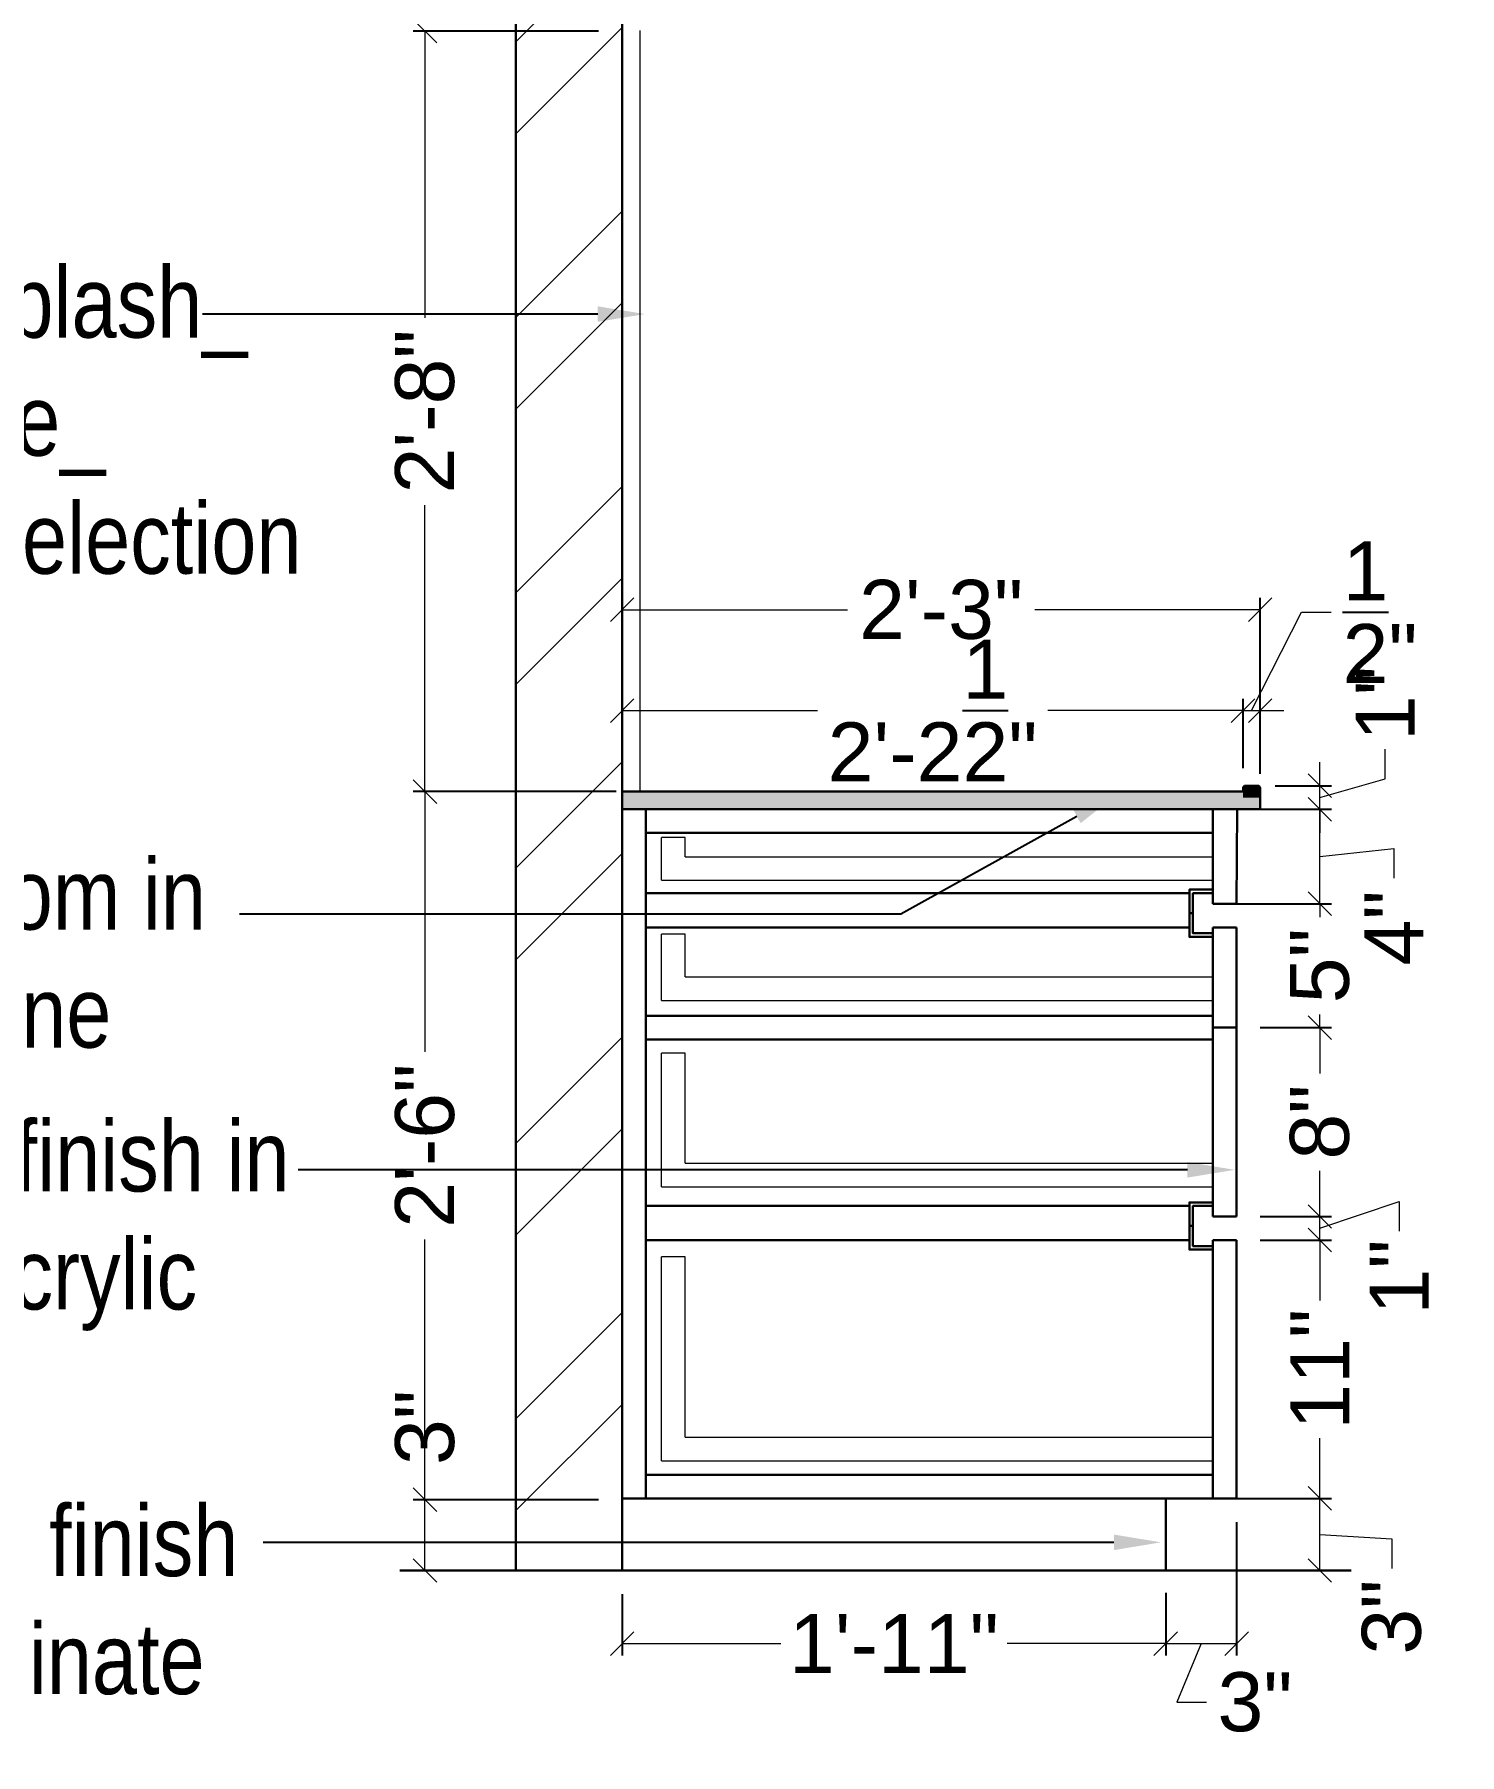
# Model space of a CAD drawing. Header units: millimetres. Extents: x 56222 to 3066687, y -650199 to -121287.
# Drawn here: x 133398.1 to 133458.5, y -184692.1 to -184619.3 of the extents above; entities that cross this region are included whole.
import ezdxf
from ezdxf import colors
from ezdxf.entities.mleader import LeaderData, LeaderLine
from ezdxf.math import Vec2, Vec3

# ---------------------------------------------------------------- set-up
doc = ezdxf.new("R2010")
doc.units = ezdxf.units.MM
doc.header["$MEASUREMENT"] = 0
doc.header["$PDMODE"] = 35
doc.linetypes.add('DASHED', pattern=[0.75, 0.5, -0.25])
doc.layers.get('Defpoints').update_dxf_attribs({"color": 220})
for name, color, linetype, lineweight in [('COLUMN', 1, 'Continuous', 30), ('dim05', 1, 'Continuous', 13), ('FURNITURE', 32, 'Continuous', 9), ('furniture dimensions', 1, 'DASHED', 0), ('hatch-wall', 8, 'Continuous', 9), ('Text', 7, 'Continuous', 15), ('wall', 7, 'Continuous', 30), ('XX~SLAB ( BEAM )~ ( DIM )', 7, 'Continuous', 9)]:
    doc.layers.add(name, color=color, linetype=linetype, lineweight=lineweight)
doc.styles.add('Arial', font='arial.ttf')
doc.styles.get("Standard").update_dxf_attribs({"font": 'arial.ttf', "height": 6})
doc.styles.add('style4', font='ARIALN.TTF')
doc.dimstyles.new('ISO-25', dxfattribs={"dimtxt": 2.5, "dimasz": 1, "dimexe": 0.5, "dimexo": 1, "dimtad": 0, "dimdec": 1, "dimlunit": 4, "dimtxsty": 'Standard', "dimblk": 'OBLIQUE', "dimcen": 2.5, "dimclrd": 1, "dimclre": 1, "dimclrt": 5, "dimadec": 0, "dimazin": 0, "dimtfac": 1, "dimtdec": 1, "dimtmove": 0, "dimatfit": 3, "dimfxl": 1, "dimlwd": -1, "dimarcsym": 0})

# ---------------------------------------------------------------- blocks, each defined once
blk = doc.blocks.new('_Oblique')
at = {"layer": 'wall', "color": 0, "lineweight": -2}
blk.add_line((-0.5, -0.5), (0.5, 0.5), dxfattribs=at)
blk = doc.blocks.new('*D226')
at = {"layer": 'Defpoints', "color": 0, "lineweight": 30, "transparency": 16777216}
for p in [(133414.631, -184681.336), (133422.989, -184681.336), (133422.989, -184684.336)]:
    blk.add_point(p, dxfattribs=at)
at = {"layer": 'dim05', "color": 1, "linetype": 'Continuous', "transparency": 16777216}
for p, q in [((133414.631, -184681.336), (133414.631, -184680.336)), ((133414.631, -184684.336), (133414.631, -184681.336))]:
    blk.add_line(p, q, dxfattribs=at)
at = {"layer": 'dim05', "color": 1, "linetype": 'Continuous', "lineweight": -2, "transparency": 16777216}
for p, q in [((133421.989, -184681.336), (133414.131, -184681.336)), ((133421.989, -184684.336), (133414.131, -184684.336))]:
    blk.add_line(p, q, dxfattribs=at)
at = {"layer": 'dim05', "color": 1, "transparency": 16777216}
for p, rotation in [((133414.631, -184681.336), 90), ((133414.631, -184684.336), 270)]:
    blk.add_blockref('_Oblique', p, dxfattribs=dict(at, rotation=rotation))
at = {"layer": 'dim05', "color": 5, "lineweight": 25, "transparency": 16777216, "insert": (133414.631, -184678.275), "char_height": 2.5, "attachment_point": 5, "rotation": 90, "style": 'Arial'}
blk.add_mtext('3"', dxfattribs=at)
blk = doc.blocks.new('*D227')
at = {"layer": 'Defpoints', "color": 0, "lineweight": 30, "transparency": 16777216}
for p in [(133414.631, -184651.336), (133422.989, -184651.336), (133422.989, -184681.336)]:
    blk.add_point(p, dxfattribs=at)
at = {"layer": 'dim05', "color": 1, "linetype": 'Continuous', "lineweight": -2, "transparency": 16777216}
for p, q in [((133421.989, -184651.336), (133414.131, -184651.336)), ((133421.989, -184681.336), (133414.131, -184681.336))]:
    blk.add_line(p, q, dxfattribs=at)
at = {"layer": 'dim05', "color": 1, "linetype": 'Continuous', "transparency": 16777216}
for p, q in [((133414.631, -184651.336), (133414.631, -184662.367)), ((133414.631, -184681.336), (133414.631, -184670.305))]:
    blk.add_line(p, q, dxfattribs=at)
at = {"layer": 'dim05', "color": 1, "transparency": 16777216}
for p, rotation in [((133414.631, -184651.336), 90), ((133414.631, -184681.336), 270)]:
    blk.add_blockref('_Oblique', p, dxfattribs=dict(at, rotation=rotation))
at = {"layer": 'dim05', "color": 5, "lineweight": 25, "transparency": 16777216, "insert": (133414.631, -184666.336), "char_height": 2.5, "attachment_point": 5, "rotation": 90, "style": 'Arial'}
blk.add_mtext('2\'-6"', dxfattribs=at)
blk = doc.blocks.new('*D228')
at = {"layer": 'Defpoints', "color": 0, "lineweight": 30, "transparency": 16777216}
for p in [(133414.631, -184619.117), (133422.989, -184619.117), (133423.739, -184651.336)]:
    blk.add_point(p, dxfattribs=at)
at = {"layer": 'dim05', "color": 1, "linetype": 'Continuous', "lineweight": -2, "transparency": 16777216}
for p, q in [((133421.989, -184619.117), (133414.131, -184619.117)), ((133422.739, -184651.336), (133414.131, -184651.336))]:
    blk.add_line(p, q, dxfattribs=at)
at = {"layer": 'dim05', "color": 1, "linetype": 'Continuous', "transparency": 16777216}
for p, q in [((133414.631, -184619.117), (133414.631, -184631.257)), ((133414.631, -184651.336), (133414.631, -184639.196))]:
    blk.add_line(p, q, dxfattribs=at)
at = {"layer": 'dim05', "color": 1, "transparency": 16777216}
for p, rotation in [((133414.631, -184619.117), 90), ((133414.631, -184651.336), 270)]:
    blk.add_blockref('_Oblique', p, dxfattribs=dict(at, rotation=rotation))
at = {"layer": 'dim05', "color": 5, "lineweight": 25, "transparency": 16777216, "insert": (133414.631, -184635.227), "char_height": 2.5, "attachment_point": 5, "rotation": 90, "style": 'Arial'}
blk.add_mtext('2\'-8"', dxfattribs=at)
blk = doc.blocks.new('*D230')
at = {"layer": 'Defpoints', "color": 0, "lineweight": 30, "transparency": 16777216}
for p in [(133446.03, -184681.282), (133452.559, -184681.282), (133446.03, -184684.336)]:
    blk.add_point(p, dxfattribs=at)
at = {"layer": 'dim05', "color": 1, "linetype": 'Continuous', "lineweight": -2, "transparency": 16777216}
for p, q in [((133447.03, -184681.282), (133453.059, -184681.282)), ((133447.03, -184684.336), (133453.059, -184684.336))]:
    blk.add_line(p, q, dxfattribs=at)
at = {"layer": 'dim05', "color": 1, "linetype": 'Continuous', "transparency": 16777216}
for p, q in [((133452.559, -184684.336), (133452.559, -184681.282)), ((133452.559, -184682.809), (133455.607, -184682.997)), ((133455.607, -184682.997), (133455.607, -184684.247))]:
    blk.add_line(p, q, dxfattribs=at)
at = {"layer": 'dim05', "color": 1, "transparency": 16777216}
for p, rotation in [((133452.559, -184681.282), 90), ((133452.559, -184684.336), 270)]:
    blk.add_blockref('_Oblique', p, dxfattribs=dict(at, rotation=rotation))
at = {"layer": 'dim05', "color": 5, "lineweight": 25, "transparency": 16777216, "insert": (133455.607, -184686.308), "char_height": 2.5, "attachment_point": 5, "rotation": 90, "style": 'Arial'}
blk.add_mtext('3"', dxfattribs=at)
blk = doc.blocks.new('*D231')
at = {"layer": 'Defpoints', "color": 0, "lineweight": 30, "transparency": 16777216}
for p in [(133449.03, -184670.336), (133452.559, -184670.336), (133449.03, -184681.282)]:
    blk.add_point(p, dxfattribs=at)
at = {"layer": 'dim05', "color": 1, "linetype": 'Continuous', "lineweight": -2, "transparency": 16777216}
for p, q in [((133450.03, -184670.336), (133453.059, -184670.336)), ((133450.03, -184681.282), (133453.059, -184681.282))]:
    blk.add_line(p, q, dxfattribs=at)
at = {"layer": 'dim05', "color": 1, "linetype": 'Continuous', "transparency": 16777216}
for p, q in [((133452.559, -184670.336), (133452.559, -184672.894)), ((133452.559, -184681.282), (133452.559, -184678.724))]:
    blk.add_line(p, q, dxfattribs=at)
at = {"layer": 'dim05', "color": 1, "transparency": 16777216}
for p, rotation in [((133452.559, -184670.336), 90), ((133452.559, -184681.282), 270)]:
    blk.add_blockref('_Oblique', p, dxfattribs=dict(at, rotation=rotation))
at = {"layer": 'dim05', "color": 5, "lineweight": 25, "transparency": 16777216, "insert": (133452.559, -184675.809), "char_height": 2.5, "attachment_point": 5, "rotation": 90, "style": 'Arial'}
blk.add_mtext('11"', dxfattribs=at)
blk = doc.blocks.new('*D232')
at = {"layer": 'Defpoints', "color": 0, "lineweight": 30, "transparency": 16777216}
for p in [(133449.03, -184669.336), (133452.559, -184669.336), (133449.03, -184670.336)]:
    blk.add_point(p, dxfattribs=at)
at = {"layer": 'dim05', "color": 1, "linetype": 'Continuous', "transparency": 16777216}
for p, q in [((133452.559, -184669.336), (133452.559, -184668.336)), ((133452.559, -184669.836), (133455.924, -184668.704)), ((133455.924, -184668.704), (133455.924, -184669.954)), ((133452.559, -184670.336), (133452.559, -184669.336)), ((133452.559, -184670.336), (133452.559, -184669.336)), ((133452.559, -184670.336), (133452.559, -184671.336))]:
    blk.add_line(p, q, dxfattribs=at)
at = {"layer": 'dim05', "color": 1, "linetype": 'Continuous', "lineweight": -2, "transparency": 16777216}
for p, q in [((133450.03, -184669.336), (133453.059, -184669.336)), ((133450.03, -184670.336), (133453.059, -184670.336))]:
    blk.add_line(p, q, dxfattribs=at)
at = {"layer": 'dim05', "color": 1, "transparency": 16777216}
for p, rotation in [((133452.559, -184669.336), 270), ((133452.559, -184670.336), 90)]:
    blk.add_blockref('_Oblique', p, dxfattribs=dict(at, rotation=rotation))
at = {"layer": 'dim05', "color": 5, "lineweight": 25, "transparency": 16777216, "insert": (133455.924, -184671.898), "char_height": 2.5, "attachment_point": 5, "rotation": 90, "style": 'Arial'}
blk.add_mtext('1"', dxfattribs=at)
blk = doc.blocks.new('*D233')
at = {"layer": 'Defpoints', "color": 0, "lineweight": 30, "transparency": 16777216}
for p in [(133449.03, -184661.336), (133452.559, -184661.336), (133449.03, -184669.336)]:
    blk.add_point(p, dxfattribs=at)
at = {"layer": 'dim05', "color": 1, "linetype": 'Continuous', "lineweight": -2, "transparency": 16777216}
for p, q in [((133450.03, -184661.336), (133453.059, -184661.336)), ((133450.03, -184669.336), (133453.059, -184669.336))]:
    blk.add_line(p, q, dxfattribs=at)
at = {"layer": 'dim05', "color": 1, "linetype": 'Continuous', "transparency": 16777216}
for p, q in [((133452.559, -184661.336), (133452.559, -184663.272)), ((133452.559, -184669.336), (133452.559, -184667.399))]:
    blk.add_line(p, q, dxfattribs=at)
at = {"layer": 'dim05', "color": 1, "transparency": 16777216}
for p, rotation in [((133452.559, -184661.336), 90), ((133452.559, -184669.336), 270)]:
    blk.add_blockref('_Oblique', p, dxfattribs=dict(at, rotation=rotation))
at = {"layer": 'dim05', "color": 5, "lineweight": 25, "transparency": 16777216, "insert": (133452.559, -184665.336), "char_height": 2.5, "attachment_point": 5, "rotation": 90, "style": 'Arial'}
blk.add_mtext('8"', dxfattribs=at)
blk = doc.blocks.new('*D234')
at = {"layer": 'Defpoints', "color": 0, "lineweight": 30, "transparency": 16777216}
for p in [(133449.03, -184656.086), (133452.559, -184656.086), (133449.03, -184661.336)]:
    blk.add_point(p, dxfattribs=at)
at = {"layer": 'dim05', "color": 1, "linetype": 'Continuous', "transparency": 16777216}
for p, q in [((133452.559, -184656.086), (133452.559, -184655.086)), ((133452.559, -184656.086), (133452.559, -184656.649)), ((133452.559, -184661.336), (133452.559, -184660.773)), ((133452.559, -184661.336), (133452.559, -184662.336))]:
    blk.add_line(p, q, dxfattribs=at)
at = {"layer": 'dim05', "color": 1, "linetype": 'Continuous', "lineweight": -2, "transparency": 16777216}
for p, q in [((133450.03, -184656.086), (133453.059, -184656.086)), ((133450.03, -184661.336), (133453.059, -184661.336))]:
    blk.add_line(p, q, dxfattribs=at)
at = {"layer": 'dim05', "color": 1, "transparency": 16777216}
for p, rotation in [((133452.559, -184656.086), 270), ((133452.559, -184661.336), 90)]:
    blk.add_blockref('_Oblique', p, dxfattribs=dict(at, rotation=rotation))
at = {"layer": 'dim05', "color": 5, "lineweight": 25, "transparency": 16777216, "insert": (133452.559, -184658.711), "char_height": 2.5, "attachment_point": 5, "rotation": 90, "style": 'Arial'}
blk.add_mtext('5"', dxfattribs=at)
blk = doc.blocks.new('*D235')
at = {"layer": 'Defpoints', "color": 0, "lineweight": 30, "transparency": 16777216}
for p in [(133448.483, -184652.086), (133452.559, -184652.086), (133448.03, -184656.086)]:
    blk.add_point(p, dxfattribs=at)
at = {"layer": 'dim05', "color": 1, "linetype": 'Continuous', "lineweight": -2, "transparency": 16777216}
for p, q in [((133449.483, -184652.086), (133453.059, -184652.086)), ((133449.03, -184656.086), (133453.059, -184656.086))]:
    blk.add_line(p, q, dxfattribs=at)
at = {"layer": 'dim05', "color": 1, "linetype": 'Continuous', "transparency": 16777216}
for p, q in [((133452.559, -184656.086), (133452.559, -184652.086)), ((133452.559, -184654.086), (133455.692, -184653.746)), ((133455.692, -184653.746), (133455.692, -184654.996))]:
    blk.add_line(p, q, dxfattribs=at)
at = {"layer": 'dim05', "color": 1, "transparency": 16777216}
for p, rotation in [((133452.559, -184652.086), 90), ((133452.559, -184656.086), 270)]:
    blk.add_blockref('_Oblique', p, dxfattribs=dict(at, rotation=rotation))
at = {"layer": 'dim05', "color": 5, "lineweight": 25, "transparency": 16777216, "insert": (133455.692, -184657.108), "char_height": 2.5, "attachment_point": 5, "rotation": 90, "style": 'Arial'}
blk.add_mtext('4"', dxfattribs=at)
blk = doc.blocks.new('*D236')
at = {"layer": 'Defpoints', "color": 0, "lineweight": 30, "transparency": 16777216}
for p in [(133449.669, -184651.086), (133452.559, -184651.086), (133450.03, -184652.086)]:
    blk.add_point(p, dxfattribs=at)
at = {"layer": 'dim05', "color": 1, "linetype": 'Continuous', "transparency": 16777216}
for p, q in [((133455.331, -184650.794), (133455.331, -184649.544)), ((133452.559, -184651.086), (133452.559, -184650.086)), ((133452.559, -184651.586), (133455.331, -184650.794)), ((133452.559, -184652.086), (133452.559, -184651.086)), ((133452.559, -184652.086), (133452.559, -184651.086)), ((133452.559, -184652.086), (133452.559, -184653.086))]:
    blk.add_line(p, q, dxfattribs=at)
at = {"layer": 'dim05', "color": 1, "linetype": 'Continuous', "lineweight": -2, "transparency": 16777216}
for p, q in [((133450.669, -184651.086), (133453.059, -184651.086)), ((133451.03, -184652.086), (133453.059, -184652.086))]:
    blk.add_line(p, q, dxfattribs=at)
at = {"layer": 'dim05', "color": 1, "transparency": 16777216}
for p, rotation in [((133452.559, -184651.086), 270), ((133452.559, -184652.086), 90)]:
    blk.add_blockref('_Oblique', p, dxfattribs=dict(at, rotation=rotation))
at = {"layer": 'dim05', "color": 5, "lineweight": 25, "transparency": 16777216, "insert": (133455.331, -184647.6), "char_height": 2.5, "attachment_point": 5, "rotation": 90, "style": 'Arial'}
blk.add_mtext('1"', dxfattribs=at)
blk = doc.blocks.new('*D239')
at = {"layer": 'Defpoints', "color": 0, "lineweight": 30, "transparency": 16777216}
for p in [(133422.989, -184684.336), (133446.03, -184684.282), (133446.03, -184687.433)]:
    blk.add_point(p, dxfattribs=at)
at = {"layer": 'dim05', "color": 1, "linetype": 'Continuous', "lineweight": -2, "transparency": 16777216}
for p, q in [((133446.03, -184685.282), (133446.03, -184687.933)), ((133422.989, -184685.336), (133422.989, -184687.933))]:
    blk.add_line(p, q, dxfattribs=at)
at = {"layer": 'dim05', "color": 1, "linetype": 'Continuous', "transparency": 16777216}
for p, q in [((133422.989, -184687.433), (133429.708, -184687.433)), ((133446.03, -184687.433), (133439.311, -184687.433))]:
    blk.add_line(p, q, dxfattribs=at)
at = {"layer": 'dim05', "color": 1, "transparency": 16777216, "rotation": 180}
blk.add_blockref('_Oblique', (133422.989, -184687.433), dxfattribs=at)
at = {"layer": 'dim05', "color": 1, "transparency": 16777216}
blk.add_blockref('_Oblique', (133446.03, -184687.433), dxfattribs=at)
at = {"layer": 'dim05', "color": 5, "lineweight": 25, "transparency": 16777216, "insert": (133434.509, -184687.433), "char_height": 2.5, "attachment_point": 5, "style": 'Arial'}
blk.add_mtext('1\'-11"', dxfattribs=at)
blk = doc.blocks.new('*D240')
at = {"layer": 'Defpoints', "color": 0, "lineweight": 30, "transparency": 16777216}
for p in [(133449.03, -184681.282), (133446.03, -184684.336), (133449.03, -184687.433)]:
    blk.add_point(p, dxfattribs=at)
at = {"layer": 'dim05', "color": 1, "linetype": 'Continuous', "lineweight": -2, "transparency": 16777216}
for p, q in [((133449.03, -184682.282), (133449.03, -184687.933)), ((133446.03, -184685.336), (133446.03, -184687.933))]:
    blk.add_line(p, q, dxfattribs=at)
at = {"layer": 'dim05', "color": 1, "linetype": 'Continuous', "transparency": 16777216}
for p, q in [((133446.03, -184687.433), (133449.03, -184687.433)), ((133447.53, -184687.433), (133446.503, -184689.913)), ((133446.503, -184689.913), (133447.753, -184689.913))]:
    blk.add_line(p, q, dxfattribs=at)
at = {"layer": 'dim05', "color": 1, "transparency": 16777216, "rotation": 180}
blk.add_blockref('_Oblique', (133446.03, -184687.433), dxfattribs=at)
at = {"layer": 'dim05', "color": 1, "transparency": 16777216}
blk.add_blockref('_Oblique', (133449.03, -184687.433), dxfattribs=at)
at = {"layer": 'dim05', "color": 5, "lineweight": 25, "transparency": 16777216, "insert": (133449.814, -184689.913), "char_height": 2.5, "attachment_point": 5, "style": 'Arial'}
blk.add_mtext('3"', dxfattribs=at)
blk = doc.blocks.new('*D272')
at = {"layer": 'Defpoints', "color": 0, "lineweight": 30, "transparency": 16777216}
for p in [(133449.308, -184647.902), (133422.989, -184651.336), (133449.308, -184651.336)]:
    blk.add_point(p, dxfattribs=at)
at = {"layer": 'dim05', "color": 1, "linetype": 'Continuous', "lineweight": -2, "transparency": 16777216}
for p, q in [((133422.989, -184650.336), (133422.989, -184647.402)), ((133449.308, -184650.336), (133449.308, -184647.402))]:
    blk.add_line(p, q, dxfattribs=at)
at = {"layer": 'dim05', "color": 1, "linetype": 'Continuous', "transparency": 16777216}
for p, q in [((133422.989, -184647.902), (133431.268, -184647.902)), ((133449.308, -184647.902), (133441.029, -184647.902))]:
    blk.add_line(p, q, dxfattribs=at)
at = {"layer": 'dim05', "color": 1, "transparency": 16777216, "rotation": 180}
blk.add_blockref('_Oblique', (133422.989, -184647.902), dxfattribs=at)
at = {"layer": 'dim05', "color": 1, "transparency": 16777216}
blk.add_blockref('_Oblique', (133449.308, -184647.902), dxfattribs=at)
at = {"layer": 'dim05', "color": 5, "lineweight": 25, "transparency": 16777216, "insert": (133436.148, -184647.902), "char_height": 2.5, "attachment_point": 5, "style": 'Arial'}
blk.add_mtext('2\'-2{\\H1x;\\S1/2;}"', dxfattribs=at)
blk = doc.blocks.new('*D273')
at = {"layer": 'Defpoints', "color": 0, "lineweight": 30, "transparency": 16777216}
for p in [(133450.03, -184647.902), (133449.308, -184651.336), (133450.03, -184651.337)]:
    blk.add_point(p, dxfattribs=at)
at = {"layer": 'dim05', "color": 1, "linetype": 'Continuous', "transparency": 16777216}
for p, q in [((133449.669, -184647.902), (133451.79, -184643.737)), ((133451.79, -184643.737), (133453.04, -184643.737)), ((133449.308, -184647.902), (133448.308, -184647.902)), ((133449.308, -184647.902), (133450.03, -184647.902)), ((133449.308, -184647.902), (133450.03, -184647.902)), ((133450.03, -184647.902), (133451.03, -184647.902))]:
    blk.add_line(p, q, dxfattribs=at)
at = {"layer": 'dim05', "color": 1, "linetype": 'Continuous', "lineweight": -2, "transparency": 16777216}
for p, q in [((133449.308, -184650.336), (133449.308, -184647.402)), ((133450.03, -184650.337), (133450.03, -184647.402))]:
    blk.add_line(p, q, dxfattribs=at)
at = {"layer": 'dim05', "color": 1, "transparency": 16777216}
blk.add_blockref('_Oblique', (133449.308, -184647.902), dxfattribs=at)
at = {"layer": 'dim05', "color": 1, "transparency": 16777216, "rotation": 180}
blk.add_blockref('_Oblique', (133450.03, -184647.902), dxfattribs=at)
at = {"layer": 'dim05', "color": 5, "lineweight": 25, "transparency": 16777216, "insert": (133455.115, -184643.737), "char_height": 2.5, "attachment_point": 5, "style": 'Arial'}
blk.add_mtext('{\\H1x;\\S1/2;}"', dxfattribs=at)
blk = doc.blocks.new('*D271')
at = {"layer": 'Defpoints', "color": 0, "lineweight": 30, "transparency": 16777216}
for p in [(133450.03, -184643.632), (133422.989, -184651.336), (133450.03, -184651.586)]:
    blk.add_point(p, dxfattribs=at)
at = {"layer": 'dim05', "color": 1, "linetype": 'Continuous', "lineweight": -2, "transparency": 16777216}
for p, q in [((133422.989, -184650.336), (133422.989, -184643.132)), ((133450.03, -184650.586), (133450.03, -184643.132))]:
    blk.add_line(p, q, dxfattribs=at)
at = {"layer": 'dim05', "color": 1, "linetype": 'Continuous', "transparency": 16777216}
for p, q in [((133422.989, -184643.632), (133432.54, -184643.632)), ((133450.03, -184643.632), (133440.479, -184643.632))]:
    blk.add_line(p, q, dxfattribs=at)
at = {"layer": 'dim05', "color": 1, "transparency": 16777216, "rotation": 180}
blk.add_blockref('_Oblique', (133422.989, -184643.632), dxfattribs=at)
at = {"layer": 'dim05', "color": 1, "transparency": 16777216}
blk.add_blockref('_Oblique', (133450.03, -184643.632), dxfattribs=at)
at = {"layer": 'dim05', "color": 5, "lineweight": 25, "transparency": 16777216, "insert": (133436.509, -184643.632), "char_height": 2.5, "attachment_point": 5, "style": 'Arial'}
blk.add_mtext('2\'-3"', dxfattribs=at)

msp = doc.modelspace()

# ---------------------------------------------------------------- hatches: boundary and pattern name
at = {"layer": 'furniture dimensions', "true_color": 0x939598}
h = msp.add_hatch(color=252, dxfattribs=at)
h.dxf.hatch_style = 1
h.paths.add_polyline_path([(133422.989, -184652.086), (133422.989, -184651.336), (133450.03, -184651.336), (133450.03, -184652.086)])
at = {"layer": 'furniture dimensions', "lineweight": 30, "true_color": 0x939598}
h = msp.add_hatch(color=252, dxfattribs=at)
h.dxf.hatch_style = 1
h.paths.add_polyline_path([(133450.03, -184651.186, 0.416383), (133449.929, -184651.086), (133449.408, -184651.086, 0.413345), (133449.308, -184651.186), (133449.308, -184651.588), (133450.03, -184651.588)])
at = {"layer": 'hatch-wall'}
h = msp.add_hatch(dxfattribs=at)
h.set_pattern_fill('ANSI32', color=256, scale=22)
h.set_pattern_definition([(45, (5184.253, -201501.458), (-5.83363094, 5.83363094), []), (45, (5188.142, -201501.458), (-5.83363094, 5.83363094), [])])
h.paths.add_polyline_path([(133422.983, -184560.336), (133418.495, -184560.336), (133418.501, -184684.336), (133422.989, -184684.336)])

# ---------------------------------------------------------------- linework, layer by layer
at = {"layer": 'COLUMN'}
msp.add_line((133413.567, -184684.336), (133453.882, -184684.336), dxfattribs=at)
at = {"layer": 'FURNITURE', "lineweight": 30}
for p, q in [((133449.308, -184651.336), (133422.989, -184651.336)), ((133422.989, -184651.336), (133422.989, -184684.282)), ((133450.03, -184651.337), (133450.03, -184651.835)), ((133450.03, -184652.086), (133422.989, -184652.086)), ((133423.989, -184681.282), (133423.989, -184652.086)), ((133448.03, -184652.086), (133423.989, -184652.086)), ((133448.03, -184652.086), (133448.03, -184656.086)), ((133449.055, -184652.086), (133449.03, -184656.086)), ((133448.03, -184653.086), (133423.989, -184653.086)), ((133447.03, -184655.639), (133423.989, -184655.639)), ((133448.03, -184656.086), (133449.03, -184656.086)), ((133447.03, -184656.489), (133447.18, -184656.489)), ((133447.03, -184657.086), (133423.989, -184657.086)), ((133448.03, -184657.086), (133448.03, -184669.336)), ((133448.03, -184657.086), (133449.03, -184657.086)), ((133449.03, -184657.086), (133449.03, -184669.336)), ((133448.03, -184660.836), (133423.989, -184660.836)), ((133448.03, -184661.836), (133423.989, -184661.836)), ((133449.03, -184661.336), (133448.03, -184661.336)), ((133448.03, -184662.776), (133448.03, -184661.336)), ((133447.03, -184668.889), (133423.989, -184668.889)), ((133447.03, -184669.739), (133447.18, -184669.739)), ((133448.03, -184669.336), (133449.03, -184669.336)), ((133447.03, -184670.336), (133423.989, -184670.336)), ((133448.03, -184670.336), (133448.03, -184681.282)), ((133448.03, -184670.336), (133449.03, -184670.336)), ((133449.03, -184670.336), (133449.03, -184681.282)), ((133448.03, -184680.282), (133423.989, -184680.282)), ((133449.03, -184681.282), (133422.989, -184681.282)), ((133446.03, -184681.282), (133446.03, -184684.336)), ((133446.03, -184681.282), (133449.03, -184681.282)), ((133446.03, -184684.336), (133422.989, -184684.336))]:
    msp.add_line(p, q, dxfattribs=at)
at = {"layer": 'FURNITURE', "lineweight": 30, "ltscale": 0.4}
msp.add_line((133449.408, -184651.086), (133449.931, -184651.086), dxfattribs=at)
at = {"layer": 'FURNITURE'}
for p, q in [((133424.66, -184655.094), (133424.66, -184653.284)), ((133425.66, -184653.284), (133424.66, -184653.284)), ((133425.66, -184654.094), (133425.66, -184653.284)), ((133425.66, -184654.094), (133448.03, -184654.094)), ((133424.66, -184655.094), (133448.03, -184655.094)), ((133424.66, -184660.179), (133424.66, -184657.38)), ((133425.66, -184657.38), (133424.66, -184657.38)), ((133425.66, -184659.179), (133425.66, -184657.38)), ((133425.66, -184659.179), (133448.03, -184659.179)), ((133424.66, -184660.179), (133448.03, -184660.179)), ((133424.66, -184668.082), (133424.66, -184662.419)), ((133425.66, -184662.419), (133424.66, -184662.419)), ((133425.66, -184667.082), (133425.66, -184662.419)), ((133425.66, -184667.082), (133448.03, -184667.082)), ((133424.66, -184668.082), (133448.03, -184668.082)), ((133424.66, -184679.693), (133424.66, -184671.039)), ((133425.66, -184671.039), (133424.66, -184671.039)), ((133425.66, -184671.039), (133424.66, -184671.039)), ((133425.66, -184671.039), (133424.66, -184671.039)), ((133425.66, -184678.693), (133425.66, -184671.039)), ((133425.66, -184678.693), (133448.03, -184678.693)), ((133424.66, -184679.693), (133448.03, -184679.693))]:
    msp.add_line(p, q, dxfattribs=at)
at = {"layer": 'FURNITURE', "lineweight": 30, "ltscale": 0.4}
msp.add_lwpolyline([(133449.308, -184651.336), (133449.308, -184651.186, -0.414214), (133449.408, -184651.086), (133449.93, -184651.086, -0.414214), (133450.03, -184651.186), (133450.03, -184652.086), (133448.08, -184652.086)], format="xyb", dxfattribs=at)
at = {"layer": 'FURNITURE', "lineweight": 30}
for points in [[(133448.03, -184657.339), (133448.03, -184657.489), (133447.03, -184657.489), (133447.03, -184655.489), (133448.03, -184655.489), (133448.03, -184655.639)], [(133448.03, -184657.339), (133447.18, -184657.339), (133447.18, -184655.639), (133448.03, -184655.639)], [(133448.03, -184670.589), (133448.03, -184670.739), (133447.03, -184670.739), (133447.03, -184668.739), (133448.03, -184668.739), (133448.03, -184668.889)], [(133448.03, -184670.589), (133447.18, -184670.589), (133447.18, -184668.889), (133448.03, -184668.889)]]:
    msp.add_lwpolyline(points, dxfattribs=at)
at = {"layer": 'XX~SLAB ( BEAM )~ ( DIM )', "color": 242, "lineweight": 15, "true_color": 0xcd2027}
msp.add_line((133423.739, -184619.086), (133423.739, -184651.336), dxfattribs=at)
at = {"layer": 'XX~SLAB ( BEAM )~ ( DIM )', "lineweight": 30}
msp.add_lwpolyline([(133422.989, -184684.336), (133418.489, -184684.336), (133418.489, -184560.336), (133422.989, -184560.336)], close=True, dxfattribs=at)

# ---------------------------------------------------------------- dimensions: what is measured, and where the dimension line sits
at = {"layer": 'dim05', "color": 27, "lineweight": 25, "true_color": 0x7d5120}
for base, p1, p2, picture, middle in [((133414.631, -184619.117), (133423.739, -184651.336), (133422.989, -184619.117), '*D228', (133414.631, -184635.227)), ((133414.631, -184651.336), (133422.989, -184681.336), (133422.989, -184651.336), '*D227', (133414.631, -184666.336)), ((133452.5586, -184656.086), (133449.0299, -184661.3357), (133449.0299, -184656.086), '*D234', (133452.5586, -184658.7109)), ((133452.559, -184661.336), (133449.03, -184669.336), (133449.03, -184661.336), '*D233', (133452.559, -184665.336)), ((133452.559, -184670.336), (133449.03, -184681.282), (133449.03, -184670.336), '*D231', (133452.559, -184675.809)), ((133414.631, -184681.336), (133422.989, -184684.336), (133422.989, -184681.336), '*D226', (133414.631, -184678.275))]:
    dim = msp.add_linear_dim(base=base, p1=p1, p2=p2, angle=90, dimstyle='ISO-25', override={"dimtxsty": 'Arial'}, dxfattribs=at)
    dim.commit()
    dim.dimension.update_dxf_attribs({"geometry": picture, "text_midpoint": middle})
for base, p1, p2, picture, middle in [((133450.03, -184647.902), (133449.308, -184651.336), (133450.03, -184651.337), '*D273', (133453.665, -184643.737)), ((133449.03, -184687.433), (133446.03, -184684.336), (133449.03, -184681.282), '*D240', (133448.378, -184689.913))]:
    dim = msp.add_linear_dim(base=base, p1=p1, p2=p2, dimstyle='ISO-25', override={"dimtxsty": 'Arial', "dimtmove": 1}, dxfattribs=at)
    dim.commit()
    dim.dimension.update_dxf_attribs({"geometry": picture, "text_midpoint": middle, "dimtype": 160})
for base, p1, p2, picture, middle in [((133450.03, -184643.632), (133422.989, -184651.336), (133450.03, -184651.586), '*D271', (133436.509, -184643.632)), ((133449.308, -184647.902), (133422.989, -184651.336), (133449.308, -184651.336), '*D272', (133436.148, -184647.902)), ((133446.03, -184687.433), (133422.989, -184684.336), (133446.03, -184684.282), '*D239', (133434.509, -184687.433))]:
    dim = msp.add_linear_dim(base=base, p1=p1, p2=p2, dimstyle='ISO-25', override={"dimtxsty": 'Arial'}, dxfattribs=at)
    dim.commit()
    dim.dimension.update_dxf_attribs({"geometry": picture, "text_midpoint": middle})
for base, p1, p2, picture, middle in [((133452.559, -184651.086), (133450.03, -184652.086), (133449.669, -184651.086), '*D236', (133455.331, -184648.919)), ((133452.559, -184652.086), (133448.03, -184656.086), (133448.483, -184652.086), '*D235', (133455.692, -184655.621)), ((133452.559, -184669.336), (133449.03, -184670.336), (133449.03, -184669.336), '*D232', (133455.924, -184670.579)), ((133452.559, -184681.282), (133446.03, -184684.336), (133446.03, -184681.282), '*D230', (133455.607, -184684.872))]:
    dim = msp.add_linear_dim(base=base, p1=p1, p2=p2, angle=90, dimstyle='ISO-25', override={"dimtxsty": 'Arial', "dimtmove": 1}, dxfattribs=at)
    dim.commit()
    dim.dimension.update_dxf_attribs({"geometry": picture, "text_midpoint": middle, "dimtype": 160})

# ---------------------------------------------------------------- leaders
at = {"layer": 'Text', "color": 1, "lineweight": 0, "ltscale": 20}
ml = msp.add_multileader_mtext('Standard', dxfattribs=at)
ml.set_content('Backsplash_\\PTile_\\Pas per selection', color=1, style='style4')
ml.set_leader_properties()
ml.build(insert=Vec2(0, 0))
ml.multileader.update_dxf_attribs({"dogleg_length": 2.025, "arrow_head_size": 2})
ctx = ml.context
ctx.base_point, ctx.char_height, ctx.arrow_head_size, ctx.landing_gap_size, ctx.plane_origin = Vec3(133385.104, -184631.019), 3, 2, 0.4, Vec3(133320.96, -184631.019)
ctx.text_align_type = 1
notes = []
notes.append((ctx, [(0, (1, 1, 0), (133383.093, -184631.019), (1, 0), 2.011, [(0, [(133350.564, -184631.019)], 0, [])])]))
ctx.mtext.insert, ctx.mtext.alignment = Vec3(133397.361, -184629.102), 2
ml = msp.add_multileader_mtext('Standard', dxfattribs=at)
ml.set_content('', color=1, style='style4')
ml.set_leader_properties()
ml.build(insert=Vec2(0, 0))
ml.multileader.update_dxf_attribs({"dogleg_length": 2.011, "arrow_head_size": 2})
ctx = ml.context
ctx.base_point, ctx.char_height, ctx.arrow_head_size, ctx.landing_gap_size, ctx.plane_origin = Vec3(133404.408, -184631.103), 3, 2, 0.4, Vec3(133422.763, -184631.103)
ctx.text_align_type = 1
notes.append((ctx, [(0, (1, 1, 0), (133407.219, -184631.103), (-1, 0), 2.011, [(0, [(133423.953, -184631.103)], 0, [])])]))
ctx.mtext.insert, ctx.mtext.alignment = Vec3(133404.808, -184629.603), 2
ml = msp.add_multileader_mtext('Standard', dxfattribs=at)
ml.set_content('Platfrom in \\Pstone', color=1, style='style4')
ml.set_leader_properties()
ml.build(insert=Vec2(0, 0))
ml.multileader.update_dxf_attribs({"dogleg_length": 2.025, "arrow_head_size": 2})
ctx = ml.context
ctx.base_point, ctx.char_height, ctx.arrow_head_size, ctx.landing_gap_size, ctx.plane_origin = Vec3(133388.777, -184655.705), 3, 2, 0.4, Vec3(133325.376, -184652.264)
ctx.text_align_type = 1
notes.append((ctx, [(0, (1, 1, 0), (133386.766, -184655.705), (1, 0), 2.011, [(0, [(133370.535, -184651.552)], 0, [])])]))
ctx.mtext.insert, ctx.mtext.alignment = Vec3(133397.137, -184654.18), 2
ml = msp.add_multileader_mtext('Standard', dxfattribs=at)
ml.set_content('', color=1, style='style4')
ml.set_leader_properties()
ml.build(insert=Vec2(0, 0))
ml.multileader.update_dxf_attribs({"dogleg_length": 2.011, "arrow_head_size": 2})
ctx = ml.context
ctx.base_point, ctx.char_height, ctx.arrow_head_size, ctx.landing_gap_size, ctx.plane_origin = Vec3(133405.967, -184656.526), 3, 2, 0.4, Vec3(133444.012, -184651.413)
notes.append((ctx, [(0, (1, 1, 0), (133434.8, -184656.526), (-1, 0), 28.034, [(0, [(133444.012, -184651.413)], 0, [])])]))
ctx.mtext.insert = Vec3(133406.367, -184655.026)
ml = msp.add_multileader_mtext('Standard', dxfattribs=at)
ml.set_content('Drawer finish in \\PPU/Acrylic ', color=1, style='style4')
ml.set_leader_properties()
ml.build(insert=Vec2(0, 0))
ml.multileader.update_dxf_attribs({"dogleg_length": 2.025, "arrow_head_size": 2})
ctx = ml.context
ctx.base_point, ctx.char_height, ctx.arrow_head_size, ctx.landing_gap_size, ctx.plane_origin = Vec3(133385.06, -184667.217), 3, 2, 0.4, Vec3(133323.916, -184667.217)
ctx.text_align_type = 1
notes.append((ctx, [(0, (1, 1, 0), (133383.049, -184667.217), (1, 0), 2.011, [(0, [(133375.795, -184667.217)], 0, [])])]))
ctx.mtext.insert, ctx.mtext.alignment = Vec3(133397.051, -184665.276), 2
ml = msp.add_multileader_mtext('Standard', dxfattribs=at)
ml.set_content('', color=1, style='style4')
ml.set_leader_properties()
ml.build(insert=Vec2(0, 0))
ml.multileader.update_dxf_attribs({"dogleg_length": 2.011, "arrow_head_size": 2})
ctx = ml.context
ctx.base_point, ctx.char_height, ctx.arrow_head_size, ctx.landing_gap_size, ctx.plane_origin = Vec3(133408.454, -184667.36), 3, 2, 0.4, Vec3(133448.951, -184667.36)
notes.append((ctx, [(0, (1, 1, 0), (133411.265, -184667.36), (-1, 0), 2.011, [(0, [(133448.951, -184667.36)], 0, [])])]))
ctx.mtext.insert = Vec3(133408.854, -184665.86)
ml = msp.add_multileader_mtext('Standard', dxfattribs=at)
ml.set_content('Skirting finish\\P in laminate ', color=1, style='style4')
ml.set_leader_properties()
ml.build(insert=Vec2(0, 0))
ml.multileader.update_dxf_attribs({"dogleg_length": 2.025, "arrow_head_size": 2})
ctx = ml.context
ctx.base_point, ctx.char_height, ctx.arrow_head_size, ctx.landing_gap_size, ctx.plane_origin = Vec3(133386.081, -184683.097), 3, 2, 0.4, Vec3(133323.916, -184683.097)
ctx.text_align_type = 1
notes.append((ctx, [(0, (1, 1, 0), (133383.049, -184683.097), (1, 0), 3.032, [(0, [(133373.105, -184683.097)], 0, [])])]))
ctx.mtext.insert, ctx.mtext.alignment = Vec3(133396.504, -184681.573), 2
ml = msp.add_multileader_mtext('Standard', dxfattribs=at)
ml.set_content('', color=1, style='style4')
ml.set_leader_properties()
ml.build(insert=Vec2(0, 0))
ml.multileader.update_dxf_attribs({"dogleg_length": 2.011, "arrow_head_size": 2})
ctx = ml.context
ctx.base_point, ctx.char_height, ctx.arrow_head_size, ctx.landing_gap_size, ctx.plane_origin = Vec3(133406.968, -184683.142), 3, 2, 0.4, Vec3(133448.951, -184683.142)
notes.append((ctx, [(0, (1, 1, 0), (133409.779, -184683.142), (-1, 0), 2.011, [(0, [(133445.834, -184683.142)], 0, [])])]))
ctx.mtext.insert = Vec3(133407.368, -184681.642)
for ctx, leaders in notes:
    for number, flags, end, landing, length, lines in leaders:
        leader = LeaderData()
        leader.index, (leader.has_last_leader_line, leader.has_dogleg_vector, leader.attachment_direction) = number, flags
        leader.last_leader_point, leader.dogleg_vector, leader.dogleg_length = Vec3(end), Vec3(landing), length
        for number, points, colour, breaks in lines:
            line = LeaderLine()
            line.index, line.vertices, line.color, line.breaks = number, Vec3.list(points), colors.encode_raw_color(colour), breaks
            leader.lines.append(line)
        ctx.leaders.append(leader)

doc.saveas('drawing.dxf')
